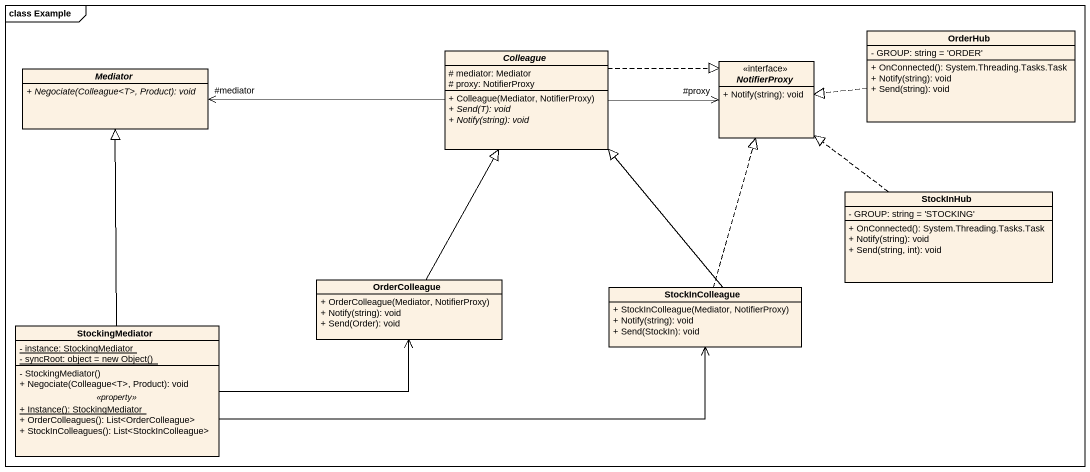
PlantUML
@startuml
mainframe class Example
hide circle
hide empty members
skinparam classAttributeIconSize 0
class OrderHub {
  - GROUP: string = 'ORDER'
  + OnConnected(): System.Threading.Tasks.Task
  + Notify(string): void
  + Send(string): void
}
abstract class Mediator {
  {abstract} + Negociate(Colleague<T>, Product): void
}
abstract class Colleague {
  # mediator: Mediator
  # proxy: NotifierProxy
  + Colleague(Mediator, NotifierProxy)
  {abstract} + Send(T): void
  {abstract} + Notify(string): void
}
interface NotifierProxy {
  + Notify(string): void
}
class StockInHub {
  - GROUP: string = 'STOCKING'
  + OnConnected(): System.Threading.Tasks.Task
  + Notify(string): void
  + Send(string, int): void
}
class OrderColleague {
  + OrderColleague(Mediator, NotifierProxy)
  + Notify(string): void
  + Send(Order): void
}
class StockInColleague {
  + StockInColleague(Mediator, NotifierProxy)
  + Notify(string): void
  + Send(StockIn): void
}
class StockingMediator {
  {static} - instance: StockingMediator
  {static} {field} - syncRoot: object = new Object()
  --
  - StockingMediator()
  + Negociate(Colleague<T>, Product): void
  .. <<property>> ..
  {static} + Instance(): StockingMediator
  + OrderColleagues(): List<OrderColleague>
  + StockInColleagues(): List<StockInColleague>
}
OrderHub .left.|> NotifierProxy
Colleague -left-> "#mediator" Mediator
Colleague -right-> "#proxy" NotifierProxy
Colleague .right.|> NotifierProxy
StockInHub .up.|> NotifierProxy
OrderColleague -up-|> Colleague
StockInColleague -up-|> Colleague
StockInColleague .up.|> NotifierProxy
StockingMediator -up-|> Mediator
StockingMediator -right-> OrderColleague
StockingMediator -right-> StockInColleague
@enduml
